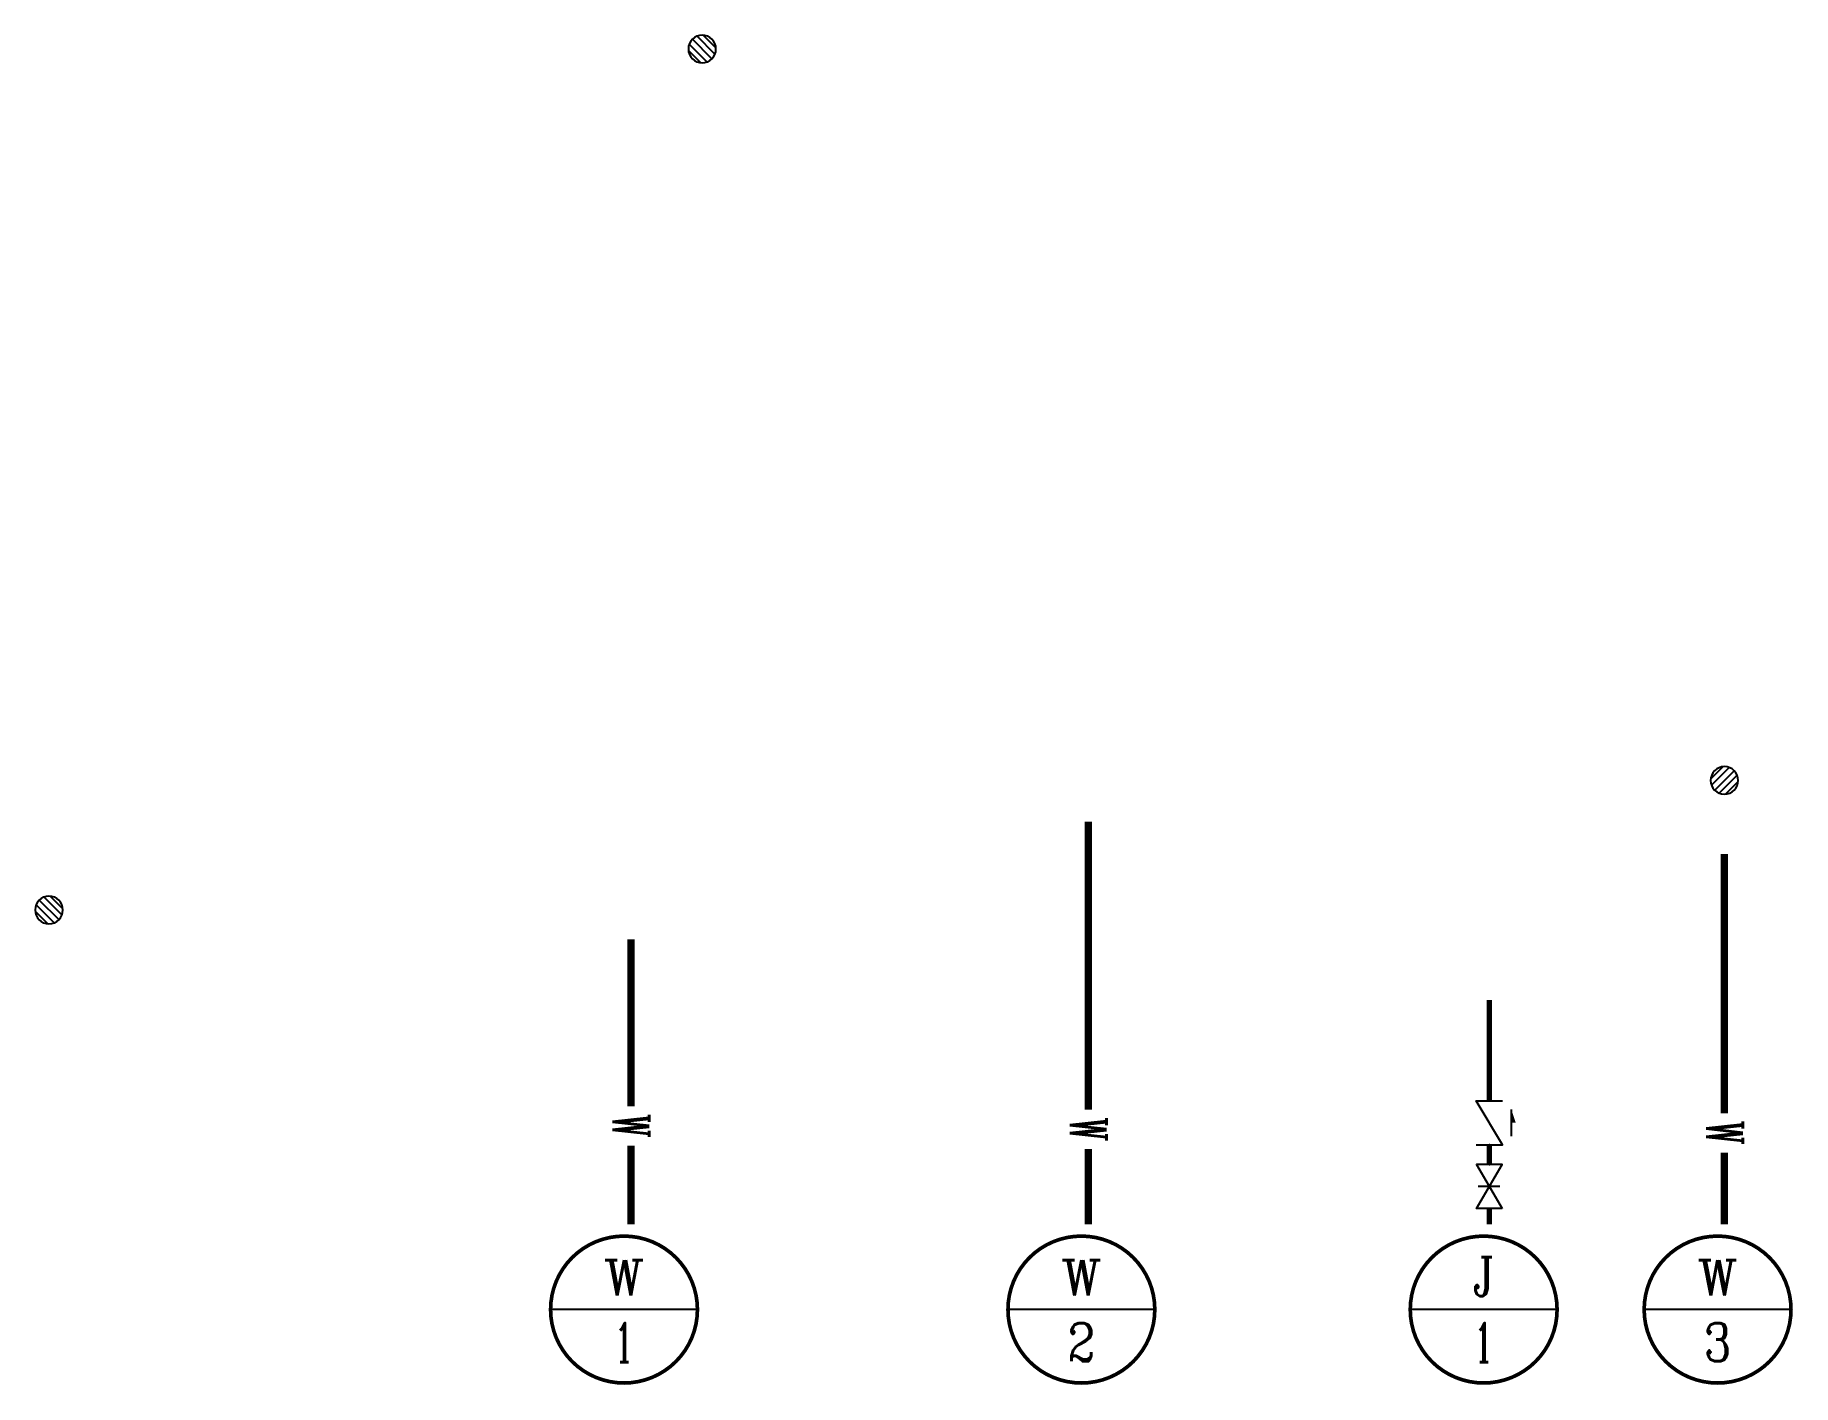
# Model space of a CAD drawing. Extents: x 12811826 to 27008858, y -1172757 to 50528.
# Drawn here: x 27002873 to 27008858, y -1165240 to -1160646 of the extents above.
import ezdxf
from ezdxf.enums import TextEntityAlignment as Align

# ---------------------------------------------------------------- set-up
doc = ezdxf.new("R2010")
doc.units = 0
doc.header["$LTSCALE"] = 1000
doc.header["$MEASUREMENT"] = 0
for name, color, linetype in [('DIM_消防', 3, 'Continuous'), ('EQUIP_地漏', 7, 'Continuous'), ('PIPE-污水', 2, 'Continuous'), ('PIPE-给水', 3, 'Continuous'), ('TEXT_污水', 7, 'Continuous'), ('VALVE_给水', 7, 'Continuous')]:
    doc.layers.add(name, color=color, linetype=linetype)
doc.styles.add('_TWT_CIRCLE', font='COMPLEX', dxfattribs={"width": 1.1, "height": 3, "bigfont": 'HZTXT'})
doc.styles.add('_TWT_PIPETEXT', font='COMPLEX', dxfattribs={"width": 0.8, "height": 2.5, "bigfont": 'HZTXT'})

# ---------------------------------------------------------------- blocks, each defined once
blk = doc.blocks.new('$TwtSys$00000141')
for p, q in [((-94, 8), (-10, 92)), ((-94, 8), (-10, 92)), ((-87, -35), (35, 87)), ((-87, -35), (35, 87)), ((-66, -66), (66, 66)), ((-66, -66), (66, 66)), ((-32, -87), (88, 33)), ((-32, -87), (88, 33)), ((11, -92), (92, -11)), ((11, -92), (92, -11))]:
    blk.add_line(p, q)
blk.add_circle((0, 0), 94)
blk.add_circle((0, 0), 94)
blk = doc.blocks.new('$VALVE$00000296')
for points in [[(-125, 72.2), (-125, -72.2), (125, 72.2), (125, -72.2), (-125, 72.2)], [(0, 60.2), (0, -63.6)]]:
    blk.add_lwpolyline(points)
for p in [(-125, 0), (125, 0)]:
    blk.add_point(p)
blk = doc.blocks.new('$VALVE$00000315')
blk.add_line((-75, 125), (75, 125))
blk.add_lwpolyline([(-125, -75), (-125, 75), (125, -75), (125, 75)])
for p in [(-125, 0), (125, 0)]:
    blk.add_point(p)
blk.add_solid([(0, 125), (0, 150), (75, 125)])

msp = doc.modelspace()

# ---------------------------------------------------------------- linework, layer by layer
at = {"layer": 'DIM_消防'}
for p, q in [((27005128, -1164983.6), (27004628, -1164983.6)), ((27006685.2, -1164983.6), (27006185.2, -1164983.6)), ((27008054.9, -1164983.6), (27007554.9, -1164983.6)), ((27008851.3, -1164983.6), (27008351.3, -1164983.6))]:
    msp.add_line(p, q, dxfattribs=at)
at = {"layer": 'DIM_消防', "const_width": 12.5}
for points in [[(27005128, -1164983.6, 1), (27004628, -1164983.6, 1)], [(27006685.2, -1164983.6, 1), (27006185.2, -1164983.6, 1)], [(27008054.9, -1164983.6, 1), (27007554.9, -1164983.6, 1)], [(27008851.3, -1164983.6, 1), (27008351.3, -1164983.6, 1)]]:
    msp.add_lwpolyline(points, format="xyb", close=True, dxfattribs=at)
at = {"layer": 'PIPE-污水', "linetype": 'Continuous', "ltscale": 0.25, "const_width": 25}
for points in [[(27006458.5, -1163323), (27006458.5, -1164303.8)], [(27008624.6, -1163433), (27008624.6, -1164315.4)], [(27004901.3, -1163723.5), (27004901.3, -1164292.1)], [(27004901.3, -1164426), (27004901.3, -1164693)], [(27006458.5, -1164437.6), (27006458.5, -1164693)], [(27008624.6, -1164449.2), (27008624.6, -1164693)]]:
    msp.add_lwpolyline(points, dxfattribs=at)
at = {"layer": 'PIPE-给水', "linetype": 'Continuous', "ltscale": 0.25, "const_width": 17.5}
for points in [[(27007824.3, -1164272.9), (27007824.3, -1163929.5)], [(27007824.3, -1164489.7), (27007824.3, -1164422.9)], [(27007824.3, -1164693), (27007824.3, -1164639.7)]]:
    msp.add_lwpolyline(points, dxfattribs=at)

# ---------------------------------------------------------------- block references
at = {"layer": 'EQUIP_地漏', "xscale": 0.5, "yscale": -0.5, "zscale": 0.5}
for p, rotation in [((27005144.1, -1160693), 179.9999999953721), ((27008624.6, -1163182.7), 90)]:
    msp.add_blockref('$TwtSys$00000141', p, dxfattribs=dict(at, rotation=rotation))
msp.add_blockref('$TwtSys$00000141', (27002920.2, -1163623.5), dxfattribs=at)
at = {"layer": 'VALVE_给水', "xscale": 0.6, "yscale": -0.6, "zscale": 0.6, "rotation": 90}
for name, p in [('$VALVE$00000315', (27007824.3, -1164347.9)), ('$VALVE$00000296', (27007824.3, -1164564.7))]:
    msp.add_blockref(name, p, dxfattribs=at)

# ---------------------------------------------------------------- texts
at = {"layer": 'DIM_消防', "color": 7, "style": '_TWT_CIRCLE'}
for s, height, p, p2 in [('W', 120.8, (27004808.4, -1164935.9), (27004947.6, -1164935.9)), ('W', 120.8, (27006365.6, -1164935.9), (27006504.8, -1164935.9)), ('J', 131.9, (27007766.9, -1164937.5), (27007842.9, -1164937.5)), ('W', 120.8, (27008531.7, -1164935.9), (27008670.9, -1164935.9)), ('1', 133.3, (27004846.5, -1165162.8), (27004909.4, -1165162.8)), ('2', 129.4, (27006387.8, -1165159.4), (27006482.6, -1165159.4)), ('1', 133.3, (27007773.4, -1165162.8), (27007836.3, -1165162.8)), ('3', 129.4, (27008553.9, -1165159.4), (27008648.7, -1165159.4))]:
    msp.add_text(s, height=height, dxfattribs=at).set_placement(p, p2, align=Align.FIT)
at = {"layer": 'TEXT_污水', "style": '_TWT_PIPETEXT', "width": 0.64}
for p in [(27004838.8, -1164317.1), (27006396, -1164328.8), (27008562.1, -1164340.4)]:
    msp.add_text('W', height=125, rotation=270, dxfattribs=at).set_placement(p)

doc.saveas('drawing.dxf')
